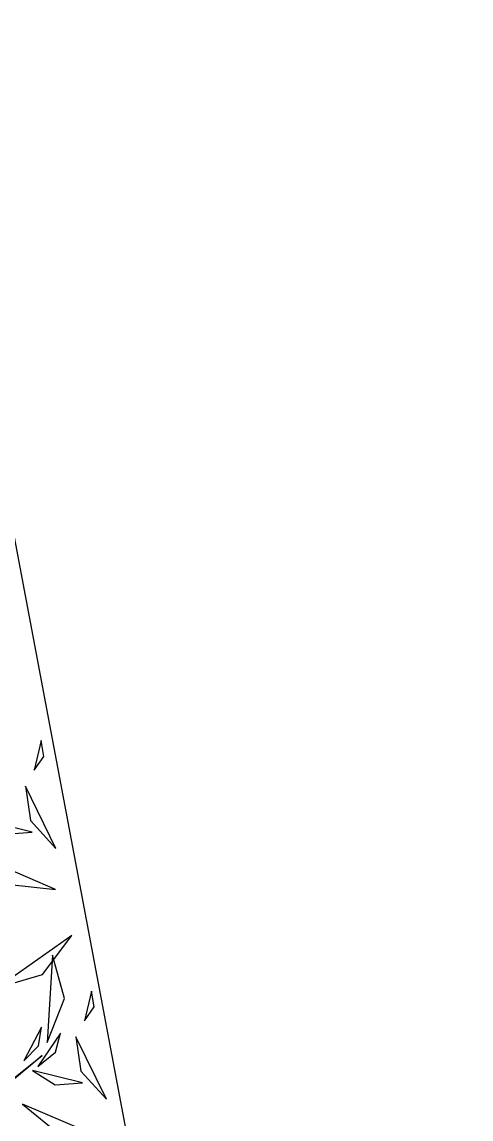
# Model space of a CAD drawing. Header units: centimetres. Extents: x 197412 to 267601, y -375791 to -305433.
# Drawn here: x 204880 to 205833, y -339044 to -336716 of the extents above; entities that cross this region are included whole.
import ezdxf

# ---------------------------------------------------------------- set-up
doc = ezdxf.new("R2010")
doc.units = ezdxf.units.CM
doc.layers.add('3-BAT C-Niveau 0', color=250, linetype='Continuous')

# ---------------------------------------------------------------- blocks, each defined once
blk = doc.blocks.new('Groupe-254-1')
at = {"linetype": 'Continuous', "flags": 128}
blk.add_lwpolyline([(12213.56, -46720.03), (12217.72, -46713.67), (12219.72, -46703.38), (12208.5, -46667.28), (12208.67, -46667.08), (12214.72, -46686.53), (12216.42, -46686.8), (12224.24, -46681.12), (12216.33, -46686.97), (12214.83, -46686.82), (12220.26, -46703.34), (12218.59, -46713.74), (12217.21, -46715.96), (12233.9, -46701.52), (12237.79, -46677.58), (12234.1, -46701.51), (12248.12, -46690.32), (12245.7, -46692.43), (12233.9, -46702.15), (12216.29, -46718.43), (12216.1, -46717.93), (12217.21, -46715.96), (12214.62, -46720.26)], close=True, dxfattribs=at)
at = {"linetype": 'Continuous'}
for points in [[(12246.37, -46629.84, -211.21), (12248.44, -46626.89, -209.03), (12247.86, -46623.5, -206.71), (12247.86, -46623.5, -206.71), (12246.37, -46629.84, -211.21)], [(12246.37, -46629.84, -211.21), (12248.44, -46626.89, -209.03), (12247.86, -46623.5, -206.71), (12247.86, -46623.5, -206.71), (12246.37, -46629.84, -211.21)], [(12244.54, -46633.23, -212.86), (12245.61, -46640.5, -209.91), (12251.02, -46646.46, -208.14), (12251.02, -46646.46, -208.14), (12244.54, -46633.23, -212.86)], [(12244.54, -46633.23, -212.86), (12245.61, -46640.5, -209.91), (12251.02, -46646.46, -208.14), (12251.02, -46646.46, -208.14), (12244.54, -46633.23, -212.86)], [(12235.36, -46640.35, -232.48), (12240.16, -46643.41, -232.45), (12245.93, -46642.94, -231.83), (12245.93, -46642.94, -231.83), (12235.36, -46640.35, -232.48)], [(12233.19, -46647.48, -223.66), (12241.21, -46654.04, -222.36), (12250.95, -46655.11, -219.58), (12250.95, -46655.11, -219.58), (12233.19, -46647.48, -223.66)], [(12238.64, -46675.9, -215.07), (12248.15, -46673.17, -213.8), (12254.4, -46664.9, -214.42), (12254.4, -46664.9, -214.42), (12238.64, -46675.9, -215.07)], [(12249.16, -46687.58, -228.35), (12252.83, -46678.27, -229.1), (12250.3, -46669.06, -232.12), (12250.3, -46669.06, -232.12), (12249.16, -46687.58, -228.35)], [(12257.09, -46683.01, -211.21), (12259.15, -46680.06, -209.03), (12258.57, -46676.68, -206.71), (12258.57, -46676.68, -206.71), (12257.09, -46683.01, -211.21)], [(12257.09, -46683.01, -211.21), (12259.15, -46680.06, -209.03), (12258.57, -46676.68, -206.71), (12258.57, -46676.68, -206.71), (12257.09, -46683.01, -211.21)], [(12244.2, -46691.5, -229.3), (12247.29, -46688.31, -228.25), (12247.98, -46684.36, -226.49), (12247.98, -46684.36, -226.49), (12244.2, -46691.5, -229.3)], [(12247.16, -46692.71, -232.75), (12250.91, -46689.65, -233.5), (12252.01, -46685.59, -235.42), (12252.01, -46685.59, -235.42), (12247.16, -46692.71, -232.75)], [(12255.25, -46686.41, -212.86), (12256.32, -46693.68, -209.91), (12261.73, -46699.64, -208.14), (12261.73, -46699.64, -208.14), (12255.25, -46686.41, -212.86)], [(12255.25, -46686.41, -212.86), (12256.32, -46693.68, -209.91), (12261.73, -46699.64, -208.14), (12261.73, -46699.64, -208.14), (12255.25, -46686.41, -212.86)], [(12246.07, -46693.52, -232.48), (12250.87, -46696.59, -232.45), (12256.64, -46696.12, -231.83), (12256.64, -46696.12, -231.83), (12246.07, -46693.52, -232.48)], [(12243.9, -46700.66, -223.66), (12251.92, -46707.22, -222.36), (12261.66, -46708.28, -219.58), (12261.66, -46708.28, -219.58), (12243.9, -46700.66, -223.66)]]:
    blk.add_polyline3d(points, dxfattribs=at)
blk = doc.blocks.new('Groupe-261-1')
blk.add_blockref('Groupe-254-1', (0, 0))

msp = doc.modelspace()

# ---------------------------------------------------------------- linework, layer by layer
at = {"layer": '3-BAT C-Niveau 0', "flags": 128}
msp.add_lwpolyline([(207542, -330488.9), (203622.4, -331225.6), (205157.2, -339368.3), (206634.2, -339092.5), (205891.1, -335168.5), (208339.4, -334704.8)], close=True, dxfattribs=at)

# ---------------------------------------------------------------- block references
at = {"layer": '3-BAT C-Niveau 0', "xscale": 10, "yscale": 10, "zscale": 10}
msp.add_blockref('Groupe-261-1', (82441.7, 127994.6), dxfattribs=at)

doc.saveas('drawing.dxf')
